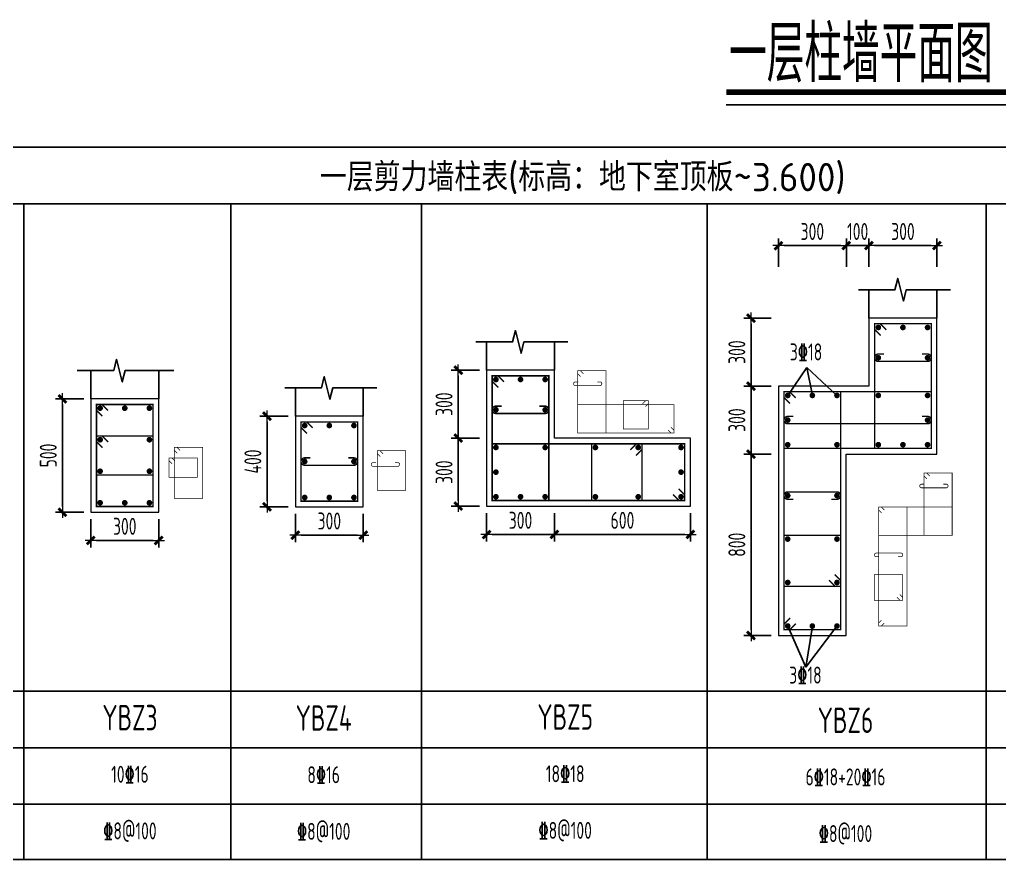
# Model space of a CAD drawing. Extents: x 580289 to 1106878, y -144605 to 78052.
# Drawn here: x 674911 to 692212, y 33374 to 48197 of the extents above; entities that cross this region are included whole.
import ezdxf
from ezdxf.enums import TextEntityAlignment as Align

# ---------------------------------------------------------------- set-up
doc = ezdxf.new("R2010")
doc.units = 0
doc.header["$LTSCALE"] = 100
doc.layers.get('0').update_dxf_attribs({"linetype": 'CONTINUOUS'})
doc.layers.get('Defpoints').update_dxf_attribs({"linetype": 'CONTINUOUS'})
for name, color, linetype, lineweight in [('REIN', 6, 'CONTINUOUS', 18), ('Z-柱大样外框', 7, 'CONTINUOUS', 18), ('Z-详图标注', 3, 'CONTINUOUS', 18)]:
    doc.layers.add(name, color=color, linetype=linetype, lineweight=lineweight)
for name, color, linetype in [('TAB', 7, 'CONTINUOUS'), ('TEXT', 2, 'CONTINUOUS'), ('THIN', 7, 'CONTINUOUS')]:
    doc.layers.add(name, color=color, linetype=linetype)
doc.styles.get("Standard").update_dxf_attribs({"font": 'tssdeng.shx', "width": 0.7, "bigfont": 'tssdchn.shx'})
doc.styles.add('TCCAD_Dimension', font='Tssdeng.shx', dxfattribs={"width": 0.7, "bigfont": 'tssdchn.shx'})
doc.dimstyles.new('TCCAD_25_100', dxfattribs={"dimtxt": 300, "dimasz": 100, "dimexe": 125, "dimexo": 125, "dimgap": 100, "dimtad": 1, "dimdec": 0, "dimlfac": 0.25, "dimzin": 0, "dimdsep": 46, "dimtxsty": 'TCCAD_Dimension', "dimblk": '_TCDBK25_100', "dimcen": 0, "dimclrt": 7, "dimadec": 0, "dimazin": 0, "dimtfac": 1, "dimtdec": 0, "dimtix": 1, "dimtmove": 2, "dimatfit": 3, "dimfxl": 1, "dimtolj": 1, "dimtzin": 0, "dimarcsym": 0})

# ---------------------------------------------------------------- blocks, each defined once
blk = doc.blocks.new('_TCDBK25_100')
blk.add_line((-1, 0), (1, 0))
at = {"const_width": 0.5}
blk.add_lwpolyline([(-0.7, -0.7), (0.7, 0.7)], dxfattribs=at)
blk = doc.blocks.new('*D211')
at = {"layer": 'Defpoints', "color": 0}
for p in [(679780, 39597), (680980, 39597), (680980, 39097)]:
    blk.add_point(p, dxfattribs=at)
at = {"layer": 'Z-详图标注', "color": 0, "lineweight": -2}
for p, q in [((679780, 39472), (679780, 38972)), ((680980, 39472), (680980, 38972)), ((679880, 39097), (680880, 39097))]:
    blk.add_line(p, q, dxfattribs=at)
at = {"layer": 'Z-详图标注', "color": 0, "lineweight": -2, "xscale": 100, "yscale": 100, "zscale": 100, "rotation": 180}
blk.add_blockref('_TCDBK25_100', (679780, 39097), dxfattribs=at)
at = {"layer": 'Z-详图标注', "color": 0, "lineweight": -2, "xscale": 100, "yscale": 100, "zscale": 100}
blk.add_blockref('_TCDBK25_100', (680980, 39097), dxfattribs=at)
at = {"layer": 'Z-详图标注', "color": 7, "insert": (680380, 39347), "char_height": 300, "attachment_point": 5, "style": 'TCCAD_Dimension'}
blk.add_mtext('\\A1;300', dxfattribs=at)
blk = doc.blocks.new('*D212')
at = {"layer": 'Defpoints', "color": 0}
for p in [(679280, 41197), (679780, 41197), (679780, 39597)]:
    blk.add_point(p, dxfattribs=at)
at = {"layer": 'Z-详图标注', "color": 0, "lineweight": -2}
for p, q in [((679655, 41197), (679155, 41197)), ((679280, 39697), (679280, 41097)), ((679655, 39597), (679155, 39597))]:
    blk.add_line(p, q, dxfattribs=at)
at = {"layer": 'Z-详图标注', "color": 0, "lineweight": -2, "xscale": 100, "yscale": 100, "zscale": 100}
for p, rotation in [((679280, 41197), 90), ((679280, 39597), 270)]:
    blk.add_blockref('_TCDBK25_100', p, dxfattribs=dict(at, rotation=rotation))
at = {"layer": 'Z-详图标注', "color": 7, "insert": (679030, 40397), "char_height": 300, "attachment_point": 5, "rotation": 90, "style": 'TCCAD_Dimension'}
blk.add_mtext('\\A1;400', dxfattribs=at)
blk = doc.blocks.new('*D213')
at = {"layer": 'Defpoints', "color": 0}
for p in [(683156, 42009), (682656, 40809), (683156, 40809)]:
    blk.add_point(p, dxfattribs=at)
at = {"layer": 'Z-详图标注', "color": 0, "lineweight": -2}
for p, q in [((683031, 42009), (682531, 42009)), ((682656, 41909), (682656, 40909)), ((683031, 40809), (682531, 40809))]:
    blk.add_line(p, q, dxfattribs=at)
at = {"layer": 'Z-详图标注', "color": 0, "lineweight": -2, "xscale": 100, "yscale": 100, "zscale": 100}
for p, rotation in [((682656, 42009), 90), ((682656, 40809), 270)]:
    blk.add_blockref('_TCDBK25_100', p, dxfattribs=dict(at, rotation=rotation))
at = {"layer": 'Z-详图标注', "color": 7, "insert": (682406, 41409), "char_height": 300, "attachment_point": 5, "rotation": 90, "style": 'TCCAD_Dimension'}
blk.add_mtext('\\A1;300', dxfattribs=at)
blk = doc.blocks.new('*D214')
at = {"layer": 'Defpoints', "color": 0}
for p in [(683156, 40809), (682656, 39609), (683156, 39609)]:
    blk.add_point(p, dxfattribs=at)
at = {"layer": 'Z-详图标注', "color": 0, "lineweight": -2}
for p, q in [((683031, 40809), (682531, 40809)), ((682656, 40709), (682656, 39709)), ((683031, 39609), (682531, 39609))]:
    blk.add_line(p, q, dxfattribs=at)
at = {"layer": 'Z-详图标注', "color": 0, "lineweight": -2, "xscale": 100, "yscale": 100, "zscale": 100}
for p, rotation in [((682656, 40809), 90), ((682656, 39609), 270)]:
    blk.add_blockref('_TCDBK25_100', p, dxfattribs=dict(at, rotation=rotation))
at = {"layer": 'Z-详图标注', "color": 7, "insert": (682406, 40209), "char_height": 300, "attachment_point": 5, "rotation": 90, "style": 'TCCAD_Dimension'}
blk.add_mtext('\\A1;300', dxfattribs=at)
blk = doc.blocks.new('*D215')
at = {"layer": 'Defpoints', "color": 0}
for p in [(683156, 39609), (684356, 39609), (684356, 39109)]:
    blk.add_point(p, dxfattribs=at)
at = {"layer": 'Z-详图标注', "color": 0, "lineweight": -2}
for p, q in [((683156, 39484), (683156, 38984)), ((684356, 39484), (684356, 38984)), ((683256, 39109), (684256, 39109))]:
    blk.add_line(p, q, dxfattribs=at)
at = {"layer": 'Z-详图标注', "color": 0, "lineweight": -2, "xscale": 100, "yscale": 100, "zscale": 100, "rotation": 180}
blk.add_blockref('_TCDBK25_100', (683156, 39109), dxfattribs=at)
at = {"layer": 'Z-详图标注', "color": 0, "lineweight": -2, "xscale": 100, "yscale": 100, "zscale": 100}
blk.add_blockref('_TCDBK25_100', (684356, 39109), dxfattribs=at)
at = {"layer": 'Z-详图标注', "color": 7, "insert": (683756, 39359), "char_height": 300, "attachment_point": 5, "style": 'TCCAD_Dimension'}
blk.add_mtext('\\A1;300', dxfattribs=at)
blk = doc.blocks.new('*D216')
at = {"layer": 'Defpoints', "color": 0}
for p in [(684356, 39609), (686756, 39609), (686756, 39109)]:
    blk.add_point(p, dxfattribs=at)
at = {"layer": 'Z-详图标注', "color": 0, "lineweight": -2}
for p, q in [((684356, 39484), (684356, 38984)), ((686756, 39484), (686756, 38984)), ((684456, 39109), (686656, 39109))]:
    blk.add_line(p, q, dxfattribs=at)
at = {"layer": 'Z-详图标注', "color": 0, "lineweight": -2, "xscale": 100, "yscale": 100, "zscale": 100, "rotation": 180}
blk.add_blockref('_TCDBK25_100', (684356, 39109), dxfattribs=at)
at = {"layer": 'Z-详图标注', "color": 0, "lineweight": -2, "xscale": 100, "yscale": 100, "zscale": 100}
blk.add_blockref('_TCDBK25_100', (686756, 39109), dxfattribs=at)
at = {"layer": 'Z-详图标注', "color": 7, "insert": (685556, 39359), "char_height": 300, "attachment_point": 5, "style": 'TCCAD_Dimension'}
blk.add_mtext('\\A1;600', dxfattribs=at)
blk = doc.blocks.new('*D262')
at = {"layer": 'Defpoints', "color": 0}
for p in [(676168, 39503), (677368, 39503), (677368, 39003)]:
    blk.add_point(p, dxfattribs=at)
at = {"layer": 'Z-详图标注', "color": 0, "lineweight": -2}
for p, q in [((676168, 39378), (676168, 38878)), ((677368, 39378), (677368, 38878)), ((676268, 39003), (677268, 39003))]:
    blk.add_line(p, q, dxfattribs=at)
at = {"layer": 'Z-详图标注', "color": 0, "lineweight": -2, "xscale": 100, "yscale": 100, "zscale": 100, "rotation": 180}
blk.add_blockref('_TCDBK25_100', (676168, 39003), dxfattribs=at)
at = {"layer": 'Z-详图标注', "color": 0, "lineweight": -2, "xscale": 100, "yscale": 100, "zscale": 100}
blk.add_blockref('_TCDBK25_100', (677368, 39003), dxfattribs=at)
at = {"layer": 'Z-详图标注', "color": 7, "insert": (676768, 39253), "char_height": 300, "attachment_point": 5, "style": 'TCCAD_Dimension'}
blk.add_mtext('\\A1;300', dxfattribs=at)
blk = doc.blocks.new('*D263')
at = {"layer": 'Defpoints', "color": 0}
for p in [(675668, 41503), (676168, 41503), (676168, 39503)]:
    blk.add_point(p, dxfattribs=at)
at = {"layer": 'Z-详图标注', "color": 0, "lineweight": -2}
for p, q in [((676043, 41503), (675543, 41503)), ((675668, 39603), (675668, 41403)), ((676043, 39503), (675543, 39503))]:
    blk.add_line(p, q, dxfattribs=at)
at = {"layer": 'Z-详图标注', "color": 0, "lineweight": -2, "xscale": 100, "yscale": 100, "zscale": 100}
for p, rotation in [((675668, 41503), 90), ((675668, 39503), 270)]:
    blk.add_blockref('_TCDBK25_100', p, dxfattribs=dict(at, rotation=rotation))
at = {"layer": 'Z-详图标注', "color": 7, "insert": (675418, 40503), "char_height": 300, "attachment_point": 5, "rotation": 90, "style": 'TCCAD_Dimension'}
blk.add_mtext('\\A1;500', dxfattribs=at)
blk = doc.blocks.new('*D22')
at = {"layer": 'Defpoints', "color": 0}
for p in [(689509, 44207), (688309, 43707), (689509, 43707)]:
    blk.add_point(p, dxfattribs=at)
at = {"layer": 'Z-详图标注', "color": 0, "lineweight": -2}
for p, q in [((688309, 43832), (688309, 44332)), ((689509, 43832), (689509, 44332)), ((688409, 44207), (689409, 44207))]:
    blk.add_line(p, q, dxfattribs=at)
at = {"layer": 'Z-详图标注', "color": 0, "lineweight": -2, "xscale": 100, "yscale": 100, "zscale": 100, "rotation": 180}
blk.add_blockref('_TCDBK25_100', (688309, 44207), dxfattribs=at)
at = {"layer": 'Z-详图标注', "color": 0, "lineweight": -2, "xscale": 100, "yscale": 100, "zscale": 100}
blk.add_blockref('_TCDBK25_100', (689509, 44207), dxfattribs=at)
at = {"layer": 'Z-详图标注', "color": 7, "insert": (688909, 44457), "char_height": 300, "attachment_point": 5, "style": 'TCCAD_Dimension'}
blk.add_mtext('\\A1;300', dxfattribs=at)
blk = doc.blocks.new('*D23')
at = {"layer": 'Defpoints', "color": 0}
for p in [(689909, 44207), (689509, 43707), (689909, 43707)]:
    blk.add_point(p, dxfattribs=at)
at = {"layer": 'Z-详图标注', "color": 0, "lineweight": -2}
for p, q in [((689509, 43832), (689509, 44332)), ((689909, 43832), (689909, 44332)), ((689409, 44207), (689309, 44207)), ((689509, 44207), (689909, 44207)), ((690009, 44207), (690109, 44207))]:
    blk.add_line(p, q, dxfattribs=at)
at = {"layer": 'Z-详图标注', "color": 0, "lineweight": -2, "xscale": 100, "yscale": 100, "zscale": 100}
blk.add_blockref('_TCDBK25_100', (689509, 44207), dxfattribs=at)
at = {"layer": 'Z-详图标注', "color": 0, "lineweight": -2, "xscale": 100, "yscale": 100, "zscale": 100, "rotation": 180}
blk.add_blockref('_TCDBK25_100', (689909, 44207), dxfattribs=at)
at = {"layer": 'Z-详图标注', "color": 7, "insert": (689709, 44457), "char_height": 300, "attachment_point": 5, "style": 'TCCAD_Dimension'}
blk.add_mtext('\\A1;100', dxfattribs=at)
blk = doc.blocks.new('*D24')
at = {"layer": 'Defpoints', "color": 0}
for p in [(691109, 44207), (689909, 43707), (691109, 43707)]:
    blk.add_point(p, dxfattribs=at)
at = {"layer": 'Z-详图标注', "color": 0, "lineweight": -2}
for p, q in [((689909, 43832), (689909, 44332)), ((691109, 43832), (691109, 44332)), ((690009, 44207), (691009, 44207))]:
    blk.add_line(p, q, dxfattribs=at)
at = {"layer": 'Z-详图标注', "color": 0, "lineweight": -2, "xscale": 100, "yscale": 100, "zscale": 100, "rotation": 180}
blk.add_blockref('_TCDBK25_100', (689909, 44207), dxfattribs=at)
at = {"layer": 'Z-详图标注', "color": 0, "lineweight": -2, "xscale": 100, "yscale": 100, "zscale": 100}
blk.add_blockref('_TCDBK25_100', (691109, 44207), dxfattribs=at)
at = {"layer": 'Z-详图标注', "color": 7, "insert": (690509, 44457), "char_height": 300, "attachment_point": 5, "style": 'TCCAD_Dimension'}
blk.add_mtext('\\A1;300', dxfattribs=at)
blk = doc.blocks.new('*D25')
at = {"layer": 'Defpoints', "color": 0}
for p in [(688309, 42928), (687826, 41728), (688309, 41728)]:
    blk.add_point(p, dxfattribs=at)
at = {"layer": 'Z-详图标注', "color": 0, "lineweight": -2}
for p, q in [((688184, 42928), (687701, 42928)), ((687826, 42828), (687826, 41828)), ((688184, 41728), (687701, 41728))]:
    blk.add_line(p, q, dxfattribs=at)
at = {"layer": 'Z-详图标注', "color": 0, "lineweight": -2, "xscale": 100, "yscale": 100, "zscale": 100}
for p, rotation in [((687826, 42928), 90), ((687826, 41728), 270)]:
    blk.add_blockref('_TCDBK25_100', p, dxfattribs=dict(at, rotation=rotation))
at = {"layer": 'Z-详图标注', "color": 7, "insert": (687576, 42328), "char_height": 300, "attachment_point": 5, "rotation": 90, "style": 'TCCAD_Dimension'}
blk.add_mtext('\\A1;300', dxfattribs=at)
blk = doc.blocks.new('*D26')
at = {"layer": 'Defpoints', "color": 0}
for p in [(688309, 41728), (687826, 40528), (688309, 40528)]:
    blk.add_point(p, dxfattribs=at)
at = {"layer": 'Z-详图标注', "color": 0, "lineweight": -2}
for p, q in [((688184, 41728), (687701, 41728)), ((687826, 41628), (687826, 40628)), ((688184, 40528), (687701, 40528))]:
    blk.add_line(p, q, dxfattribs=at)
at = {"layer": 'Z-详图标注', "color": 0, "lineweight": -2, "xscale": 100, "yscale": 100, "zscale": 100}
for p, rotation in [((687826, 41728), 90), ((687826, 40528), 270)]:
    blk.add_blockref('_TCDBK25_100', p, dxfattribs=dict(at, rotation=rotation))
at = {"layer": 'Z-详图标注', "color": 7, "insert": (687576, 41128), "char_height": 300, "attachment_point": 5, "rotation": 90, "style": 'TCCAD_Dimension'}
blk.add_mtext('\\A1;300', dxfattribs=at)
blk = doc.blocks.new('*D27')
at = {"layer": 'Defpoints', "color": 0}
for p in [(688309, 40528), (687826, 37328), (688309, 37328)]:
    blk.add_point(p, dxfattribs=at)
at = {"layer": 'Z-详图标注', "color": 0, "lineweight": -2}
for p, q in [((688184, 40528), (687701, 40528)), ((687826, 40428), (687826, 37428)), ((688184, 37328), (687701, 37328))]:
    blk.add_line(p, q, dxfattribs=at)
at = {"layer": 'Z-详图标注', "color": 0, "lineweight": -2, "xscale": 100, "yscale": 100, "zscale": 100}
for p, rotation in [((687826, 40528), 90), ((687826, 37328), 270)]:
    blk.add_blockref('_TCDBK25_100', p, dxfattribs=dict(at, rotation=rotation))
at = {"layer": 'Z-详图标注', "color": 7, "insert": (687576, 38928), "char_height": 300, "attachment_point": 5, "rotation": 90, "style": 'TCCAD_Dimension'}
blk.add_mtext('\\A1;800', dxfattribs=at)

msp = doc.modelspace()

# ---------------------------------------------------------------- linework, layer by layer
at = {"layer": 'REIN', "color": 210}
for points, const_width in [([(690114.9, 42622.2), (690008.8, 42728.3), (690008.8, 42828.3), (691008.8, 42828.3), (691008.8, 40628.3), (690008.8, 40628.3), (690008.8, 42828.3), (690108.8, 42828.3), (690214.9, 42722.2)], 25), ([(683362.2, 41703.3), (683256.1, 41809.4), (683256.1, 41909.4), (684256.1, 41909.4), (684256.1, 39709.4), (683256.1, 39709.4), (683256.1, 41909.4), (683356.1, 41909.4), (683462.2, 41803.3)], 25), ([(684817.9, 41895), (684764.8, 41948), (684764.8, 41998), (685264.8, 41998), (685264.8, 40898), (684764.8, 40898), (684764.8, 41998), (684814.8, 41998), (684867.9, 41945)], 12.5), ([(688614.9, 37534.4), (688508.8, 37428.3), (688408.8, 37428.3), (688408.8, 41628.3), (689408.8, 41628.3), (689408.8, 37428.3), (688408.8, 37428.3), (688408.8, 37528.3), (688514.9, 37634.4)], 25), ([(688514.9, 41422.2), (688408.8, 41528.3), (688408.8, 41628.3), (691008.8, 41628.3), (691008.8, 40628.3), (688408.8, 40628.3), (688408.8, 41628.3), (688508.8, 41628.3), (688614.9, 41522.2)], 25), ([(676374.5, 41197.2), (676268.4, 41303.3), (676268.4, 41403.3), (677268.4, 41403.3), (677268.4, 39603.3), (676268.4, 39603.3), (676268.4, 41403.3), (676368.4, 41403.3), (676474.5, 41297.2)], 25), ([(686411.8, 41001.1), (686464.8, 40948), (686464.8, 40898), (684764.8, 40898), (684764.8, 41398), (686464.8, 41398), (686464.8, 40898), (686414.8, 40898), (686361.8, 40951.1)], 12.5), ([(679986.2, 40890.5), (679880.1, 40996.5), (679880.1, 41096.5), (680880.1, 41096.5), (680880.1, 39696.5), (679880.1, 39696.5), (679880.1, 41096.5), (679980.1, 41096.5), (680086.2, 40990.5)], 25), ([(686550.1, 39915.4), (686656.1, 39809.4), (686656.1, 39709.4), (683256.1, 39709.4), (683256.1, 40709.4), (686656.1, 40709.4), (686656.1, 39709.4), (686556.1, 39709.4), (686450.1, 39815.4)], 25), ([(677696.3, 40541.8), (677643.3, 40594.8), (677643.3, 40644.8), (678143.3, 40644.8), (678143.3, 39744.8), (677643.3, 39744.8), (677643.3, 40644.8), (677693.3, 40644.8), (677746.3, 40591.8)], 12.5), ([(681279.6, 40485.8), (681226.6, 40538.8), (681226.6, 40588.8), (681726.6, 40588.8), (681726.6, 39888.8), (681226.6, 39888.8), (681226.6, 40588.8), (681276.6, 40588.8), (681329.6, 40535.8)], 12.5), ([(690931, 40089.3), (690878, 40142.4), (690878, 40192.4), (691378, 40192.4), (691378, 39092.4), (690878, 39092.4), (690878, 40192.4), (690928, 40192.4), (690981, 40139.3)], 12.5), ([(690181, 37545.4), (690128, 37492.4), (690078, 37492.4), (690078, 39592.4), (690578, 39592.4), (690578, 37492.4), (690078, 37492.4), (690078, 37542.4), (690131, 37595.4)], 12.5), ([(690131, 39489.3), (690078, 39542.4), (690078, 39592.4), (691378, 39592.4), (691378, 39092.4), (690078, 39092.4), (690078, 39592.4), (690128, 39592.4), (690181, 39539.3)], 12.5)]:
    msp.add_lwpolyline(points, dxfattribs=dict(at, const_width=const_width))
at = {"layer": 'REIN', "color": 6, "const_width": 50}
for points in [[(690048.8, 42763.3, 1), (690098.8, 42763.3, 1)], [(690483.8, 42763.3, 1), (690533.8, 42763.3, 1)], [(690918.8, 42763.3, 1), (690968.8, 42763.3, 1)], [(690048.8, 42228.3, 1), (690098.8, 42228.3, 1)], [(690918.8, 42228.3, 1), (690968.8, 42228.3, 1)], [(683296.1, 41844.4, 1), (683346.1, 41844.4, 1)], [(683731.1, 41844.4, 1), (683781.1, 41844.4, 1)], [(684166.1, 41844.4, 1), (684216.1, 41844.4, 1)], [(688448.8, 41563.3, 1), (688498.8, 41563.3, 1)], [(688883.8, 41563.3, 1), (688933.8, 41563.3, 1)], [(689318.8, 41563.3, 1), (689368.8, 41563.3, 1)], [(690048.8, 41563.3, 1), (690098.8, 41563.3, 1)], [(690918.8, 41563.3, 1), (690968.8, 41563.3, 1)], [(676308.4, 41338.3, 1), (676358.4, 41338.3, 1)], [(676743.4, 41338.3, 1), (676793.4, 41338.3, 1)], [(677178.4, 41338.3, 1), (677228.4, 41338.3, 1)], [(683296.1, 41309.4, 1), (683346.1, 41309.4, 1)], [(684166.1, 41309.4, 1), (684216.1, 41309.4, 1)], [(688448.8, 41128.3, 1), (688498.8, 41128.3, 1)], [(690918.8, 41128.3, 1), (690968.8, 41128.3, 1)], [(679920.1, 41031.5, 1), (679970.1, 41031.5, 1)], [(680355.1, 41031.5, 1), (680405.1, 41031.5, 1)], [(680790.1, 41031.5, 1), (680840.1, 41031.5, 1)], [(676308.4, 40781.6, 1), (676358.4, 40781.6, 1)], [(677178.4, 40781.6, 1), (677228.4, 40781.6, 1)], [(683296.1, 40644.4, 1), (683346.1, 40644.4, 1)], [(684166.1, 40644.4, 1), (684216.1, 40644.4, 1)], [(685052.8, 40644.4, 1), (685102.8, 40644.4, 1)], [(685809.5, 40644.4, 1), (685859.5, 40644.4, 1)], [(686566.1, 40644.4, 1), (686616.1, 40644.4, 1)], [(688448.8, 40693.3, 1), (688498.8, 40693.3, 1)], [(689318.8, 40693.3, 1), (689368.8, 40693.3, 1)], [(690048.8, 40693.3, 1), (690098.8, 40693.3, 1)], [(690483.8, 40693.3, 1), (690533.8, 40693.3, 1)], [(690918.8, 40693.3, 1), (690968.8, 40693.3, 1)], [(679920.1, 40396.5, 1), (679970.1, 40396.5, 1)], [(680790.1, 40396.5, 1), (680840.1, 40396.5, 1)], [(676308.4, 40225, 1), (676358.4, 40225, 1)], [(677178.4, 40225, 1), (677228.4, 40225, 1)], [(683296.1, 40209.4, 1), (683346.1, 40209.4, 1)], [(686566.1, 40209.4, 1), (686616.1, 40209.4, 1)], [(679920.1, 39761.5, 1), (679970.1, 39761.5, 1)], [(680355.1, 39761.5, 1), (680405.1, 39761.5, 1)], [(680790.1, 39761.5, 1), (680840.1, 39761.5, 1)], [(683296.1, 39774.4, 1), (683346.1, 39774.4, 1)], [(683731.1, 39774.4, 1), (683781.1, 39774.4, 1)], [(684166.1, 39774.4, 1), (684216.1, 39774.4, 1)], [(685052.8, 39774.4, 1), (685102.8, 39774.4, 1)], [(685809.5, 39774.4, 1), (685859.5, 39774.4, 1)], [(686566.1, 39774.4, 1), (686616.1, 39774.4, 1)], [(688448.8, 39795.8, 1), (688498.8, 39795.8, 1)], [(689318.8, 39795.8, 1), (689368.8, 39795.8, 1)], [(676308.4, 39668.3, 1), (676358.4, 39668.3, 1)], [(676743.4, 39668.3, 1), (676793.4, 39668.3, 1)], [(677178.4, 39668.3, 1), (677228.4, 39668.3, 1)], [(688448.8, 39028.3, 1), (688498.8, 39028.3, 1)], [(689318.8, 39028.3, 1), (689368.8, 39028.3, 1)], [(688448.8, 38260.8, 1), (688498.8, 38260.8, 1)], [(689318.8, 38260.8, 1), (689368.8, 38260.8, 1)], [(688448.8, 37493.3, 1), (688498.8, 37493.3, 1)], [(688883.8, 37493.3, 1), (688933.8, 37493.3, 1)], [(689318.8, 37493.3, 1), (689368.8, 37493.3, 1)]]:
    msp.add_lwpolyline(points, format="xyb", close=True, dxfattribs=at)
at = {"layer": 'REIN', "color": 6}
for points, const_width in [([(690843.8, 42293.3), (690943.8, 42293.3, -1), (690943.8, 42163.3), (690073.8, 42163.3, -1), (690073.8, 42293.3), (690173.8, 42293.3)], 25), ([(685109.8, 41803), (685159.8, 41803, -1), (685159.8, 41738), (684724.8, 41738, -1), (684724.8, 41803), (684774.8, 41803)], 12.5), ([(684091.1, 41374.4), (684191.1, 41374.4, -1), (684191.1, 41244.4), (683321.1, 41244.4, -1), (683321.1, 41374.4), (683421.1, 41374.4)], 25), ([(690843.8, 41193.3), (690943.8, 41193.3, -1), (690943.8, 41063.3), (688473.8, 41063.3, -1), (688473.8, 41193.3), (688573.8, 41193.3)], 25), ([(680715.1, 40461.5), (680815.1, 40461.5, -1), (680815.1, 40331.5), (679945.1, 40331.5, -1), (679945.1, 40461.5), (680045.1, 40461.5)], 25), ([(681538.3, 40377.1), (681588.3, 40377.1, -1), (681588.3, 40312.1), (681153.3, 40312.1, -1), (681153.3, 40377.1), (681203.3, 40377.1)], 12.5), ([(691223, 39997.4), (691273, 39997.4, -1), (691273, 39932.4), (690838, 39932.4, -1), (690838, 39997.4), (690888, 39997.4)], 12.5), ([(688573.8, 39730.8), (688473.8, 39730.8, -1), (688473.8, 39860.8), (689343.8, 39860.8, -1), (689343.8, 39730.8), (689243.8, 39730.8)], 25), ([(690088, 38716.1), (690038, 38716.1, -1), (690038, 38781.1), (690473, 38781.1, -1), (690473, 38716.1), (690423, 38716.1)], 12.5)]:
    msp.add_lwpolyline(points, format="xyb", dxfattribs=dict(at, const_width=const_width))
for points, const_width in [([(685911, 41417.5), (685964, 41470.5), (686014, 41470.5), (686014, 40970.5), (685570.7, 40970.5), (685570.7, 41470.5), (686014, 41470.5), (686014, 41420.5), (685961, 41367.5)], 12.5), ([(676374.5, 40640.6), (676268.4, 40746.6), (676268.4, 40846.6), (677268.4, 40846.6), (677268.4, 40160), (676268.4, 40160), (676268.4, 40846.6), (676368.4, 40846.6), (676474.5, 40740.6)], 25), ([(685693.4, 40603.3), (685799.5, 40709.4), (685899.5, 40709.4), (685899.5, 39709.4), (685012.8, 39709.4), (685012.8, 40709.4), (685899.5, 40709.4), (685899.5, 40609.4), (685793.4, 40503.3)], 25), ([(677603.6, 40356.2), (677550.5, 40409.2), (677550.5, 40459.2), (678050.5, 40459.2), (678050.5, 40115.9), (677550.5, 40115.9), (677550.5, 40459.2), (677600.5, 40459.2), (677653.6, 40406.2)], 12.5), ([(689302.7, 38401.9), (689408.8, 38295.8), (689408.8, 38195.8), (688408.8, 38195.8), (688408.8, 39093.3), (689408.8, 39093.3), (689408.8, 38195.8), (689308.8, 38195.8), (689202.7, 38301.9)], 25), ([(690452.5, 38051.7), (690505.5, 37998.6), (690505.5, 37948.6), (690005.5, 37948.6), (690005.5, 38397.4), (690505.5, 38397.4), (690505.5, 37948.6), (690455.5, 37948.6), (690402.5, 38001.7)], 12.5)]:
    msp.add_lwpolyline(points, dxfattribs=dict(at, const_width=const_width))
at = {"layer": 'TAB'}
for p, q in [((674984.5, 44946), (674984.5, 33374)), ((678638.3, 44946), (688840.4, 44946)), ((678638.3, 44946), (678638.3, 33374)), ((682009.8, 44946), (682009.8, 33374)), ((687049, 44946), (687049, 33374)), ((688840.4, 44946), (696840.4, 44946)), ((691978.9, 44946), (691978.9, 33374)), ((688473.8, 41563.3), (688809.2, 42053.5)), ((688809.2, 42053.5), (688908.8, 41563.3)), ((688809.2, 42053.5), (689343.8, 41563.3)), ((688473.8, 37493.3), (688792, 36766.3)), ((688908.8, 37493.3), (688792, 36766.3)), ((689343.8, 37493.3), (688792, 36766.3)), ((670638.3, 36346), (704840.4, 36346)), ((670638.3, 35346), (678638.3, 35346)), ((670638.3, 35346), (704840.4, 35346)), ((670638.3, 34346), (704840.4, 34346)), ((660838.3, 33374), (711466.9, 33374)), ((668838.3, 33374), (711466.9, 33374))]:
    msp.add_line(p, q, dxfattribs=at)
msp.add_lwpolyline([(710265.5, 44946), (660838.3, 44946), (660838.3, 45946), (711466.9, 45946)], dxfattribs=at)
at = {"layer": 'TEXT'}
msp.add_line((687388.8, 46691), (692659.3, 46691), dxfattribs=at)
at = {"layer": 'TEXT', "const_width": 100}
msp.add_lwpolyline([(687388.8, 46917.6), (692659.3, 46917.6)], dxfattribs=at)
at = {"layer": 'THIN'}
for p, q in [((689908.8, 42928.3), (689908.8, 43428.3)), ((691108.8, 42928.3), (691108.8, 43428.3)), ((683156.1, 42009.4), (683156.1, 42509.4)), ((684356.1, 42009.4), (684356.1, 42509.4)), ((676168.4, 41503.3), (676168.4, 42003.3)), ((677368.4, 41503.3), (677368.4, 42003.3)), ((679780.1, 41196.5), (679780.1, 41696.5)), ((680980.1, 41196.5), (680980.1, 41696.5))]:
    msp.add_line(p, q, dxfattribs=at)
for points in [[(691345.6, 43428.3), (690568.2, 43428.3), (690518.2, 43228.3), (690418.2, 43628.3), (690368.2, 43428.3), (689721.9, 43428.3)], [(684593, 42509.4), (683815.6, 42509.4), (683765.6, 42309.4), (683665.6, 42709.4), (683615.6, 42509.4), (682969.2, 42509.4)], [(677632.5, 42003.3), (676774.2, 42003.3), (676724.2, 41803.3), (676624.2, 42203.3), (676574.2, 42003.3), (675927.9, 42003.3)], [(681217, 41696.5), (680439.6, 41696.5), (680389.6, 41496.5), (680289.6, 41896.5), (680239.6, 41696.5), (679593.2, 41696.5)]]:
    msp.add_lwpolyline(points, dxfattribs=at)
at = {"layer": 'Z-柱大样外框'}
for points in [[(688308.8, 41728.3), (688308.8, 37328.3), (689508.8, 37328.3), (689508.8, 40528.3), (691108.8, 40528.3), (691108.8, 42928.3), (689908.8, 42928.3), (689908.8, 41728.3), (688308.8, 41728.3)], [(683156.1, 42009.4), (683156.1, 39609.4), (686756.1, 39609.4), (686756.1, 40809.4), (684356.1, 40809.4), (684356.1, 42009.4), (683156.1, 42009.4)], [(676168.4, 41503.3), (676168.4, 39503.3), (677368.4, 39503.3), (677368.4, 41503.3), (676168.4, 41503.3)], [(679780.1, 41196.5), (679780.1, 39596.5), (680980.1, 39596.5), (680980.1, 41196.5), (679780.1, 41196.5)]]:
    msp.add_lwpolyline(points, close=True, dxfattribs=at)

# ---------------------------------------------------------------- texts
at = {"layer": 'TAB'}
msp.add_text('一层剪力墙柱表(标高：地下室顶板~3.600)', height=500, dxfattribs=at).set_placement((684854.3, 45417), align=Align.MIDDLE_CENTER)
at = {"layer": 'TAB', "color": 7, "width": 0.7}
for s, p in [('3%%13218', (688798.1, 42331.3)), ('3%%13218', (688787.2, 36627.1)), ('10\x8416', (676859.1, 34876.7)), ('8\x8416', (680280.2, 34868.8)), ('18\x8418', (684544.7, 34886.1)), ('6%%13218+20%%13216', (689494.1, 34829.9))]:
    msp.add_text(s, height=300, dxfattribs=at).set_placement(p, align=Align.MIDDLE_CENTER)
at = {"layer": 'TAB', "width": 0.7}
for s, p in [('YBZ3', (676859.1, 35876.7)), ('YBZ4', (680280.2, 35868.8)), ('YBZ5', (684544.7, 35886.1)), ('YBZ6', (689494.1, 35829.9))]:
    msp.add_text(s, height=450, dxfattribs=at).set_placement(p, align=Align.MIDDLE_CENTER)
at = {"layer": 'TAB', "color": 1, "width": 0.7}
for p in [(684544.7, 33886.1), (676859.1, 33876.7), (680280.2, 33868.8), (689494.1, 33829.9)]:
    msp.add_text('\x848@100', height=300, dxfattribs=at).set_placement(p, align=Align.MIDDLE_CENTER)
at = {"layer": 'TEXT', "width": 0.7}
msp.add_text('一层柱墙平面图', height=1000, dxfattribs=at).set_placement((687437.7, 47091.9, -1140.8))

# ---------------------------------------------------------------- dimensions: what is measured, and where the dimension line sits
at = {"layer": 'Z-详图标注'}
for base, p1, p2, picture, middle in [((689508.8, 44207.5), (688308.8, 43707.5), (689508.8, 43707.5), '*D22', (688908.8, 44457.5)), ((689908.8, 44207.5), (689508.8, 43707.5), (689908.8, 43707.5), '*D23', (689708.8, 44457.5)), ((691108.8, 44207.5), (689908.8, 43707.5), (691108.8, 43707.5), '*D24', (690508.8, 44457.5)), ((677368.4, 39003.3), (676168.4, 39503.3), (677368.4, 39503.3), '*D262', (676768.4, 39253.3)), ((680980.1, 39096.5), (679780.1, 39596.5), (680980.1, 39596.5), '*D211', (680380.1, 39346.5)), ((684356.1, 39109.4), (683156.1, 39609.4), (684356.1, 39609.4), '*D215', (683756.1, 39359.4)), ((686756.1, 39109.4), (684356.1, 39609.4), (686756.1, 39609.4), '*D216', (685556.1, 39359.4))]:
    dim = msp.add_linear_dim(base=base, p1=p1, p2=p2, dimstyle='TCCAD_25_100', dxfattribs=at)
    dim.commit()
    dim.dimension.update_dxf_attribs({"geometry": picture, "text_midpoint": middle})
for base, p1, p2, angle, picture, middle in [((687826.4, 41728.3), (688308.8, 42928.3), (688308.8, 41728.3), 270, '*D25', (687576.4, 42328.3)), ((682656.1, 40809.4), (683156.1, 42009.4), (683156.1, 40809.4), 270, '*D213', (682406.1, 41409.4)), ((687826.4, 40528.3), (688308.8, 41728.3), (688308.8, 40528.3), 270, '*D26', (687576.4, 41128.3)), ((675668.4, 41503.3), (676168.4, 39503.3), (676168.4, 41503.3), 90, '*D263', (675418.4, 40503.3)), ((679280.1, 41196.5), (679780.1, 39596.5), (679780.1, 41196.5), 90, '*D212', (679030.1, 40396.5)), ((682656.1, 39609.4), (683156.1, 40809.4), (683156.1, 39609.4), 270, '*D214', (682406.1, 40209.4)), ((687826.4, 37328.3), (688308.8, 40528.3), (688308.8, 37328.3), 270, '*D27', (687576.4, 38928.3))]:
    dim = msp.add_linear_dim(base=base, p1=p1, p2=p2, angle=angle, dimstyle='TCCAD_25_100', dxfattribs=at)
    dim.commit()
    dim.dimension.update_dxf_attribs({"geometry": picture, "text_midpoint": middle})

doc.saveas('drawing.dxf')
